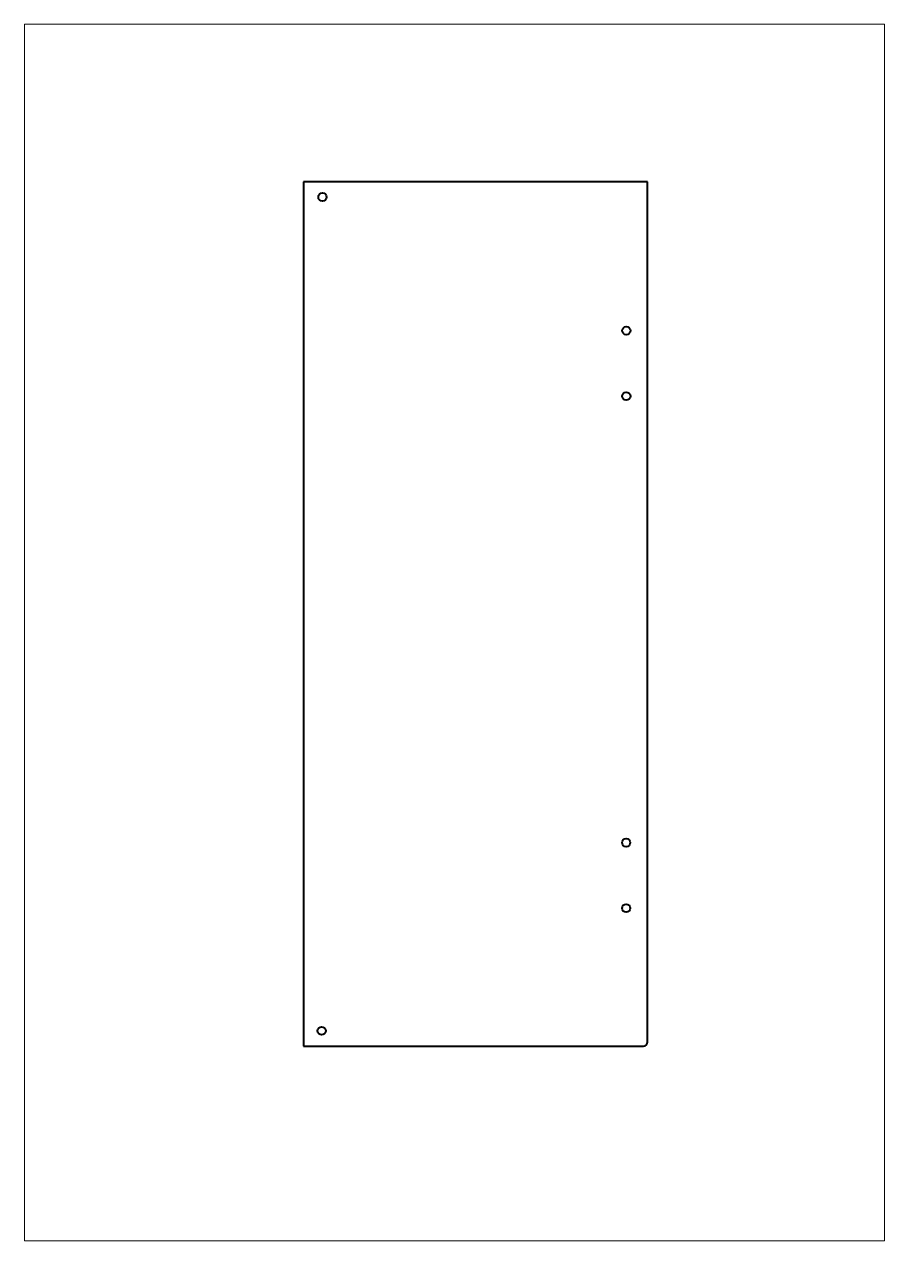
# Paper-space layout 'Sheet' of a CAD drawing. Header units: millimetres. Extents: x 0 to 420, y 0 to 594.
# The model-space entities are those that its viewports show. They can reach past a viewport. Long polylines and large blocks are cut down to what shows.
import ezdxf

# ---------------------------------------------------------------- set-up
doc = ezdxf.new("R2010")
doc.units = ezdxf.units.MM
doc.layers.add('Geometries', color=7, linetype='Continuous')

msp = doc.modelspace()

# ---------------------------------------------------------------- linework, layer by layer
at = {"layer": 'Geometries', "linetype": 'Continuous', "lineweight": 40}
for p, q in [((136.28, 517.06), (136.28, 95.06)), ((304.28, 517.06), (136.28, 517.06)), ((304.28, 97.06), (304.28, 517.06)), ((136.28, 95.06), (302.28, 95.06))]:
    msp.add_line(p, q, dxfattribs=at)
for centre in [(145.53, 509.63), (293.84, 444.41), (293.84, 412.41), (293.83, 194.4), (293.83, 162.4), (145.14, 102.47)]:
    msp.add_circle(centre, 2, dxfattribs=at)
msp.add_arc((302.28, 97.06), 2, 270, 0, dxfattribs=at)

psp = doc.layouts.new('Sheet')

# ---------------------------------------------------------------- viewports
at = {"layer": '0'}
psp.add_viewport(center=(210, 297), size=(420, 594), view_center_point=(210, 297), view_height=594, dxfattribs=at)

doc.saveas('drawing.dxf')
